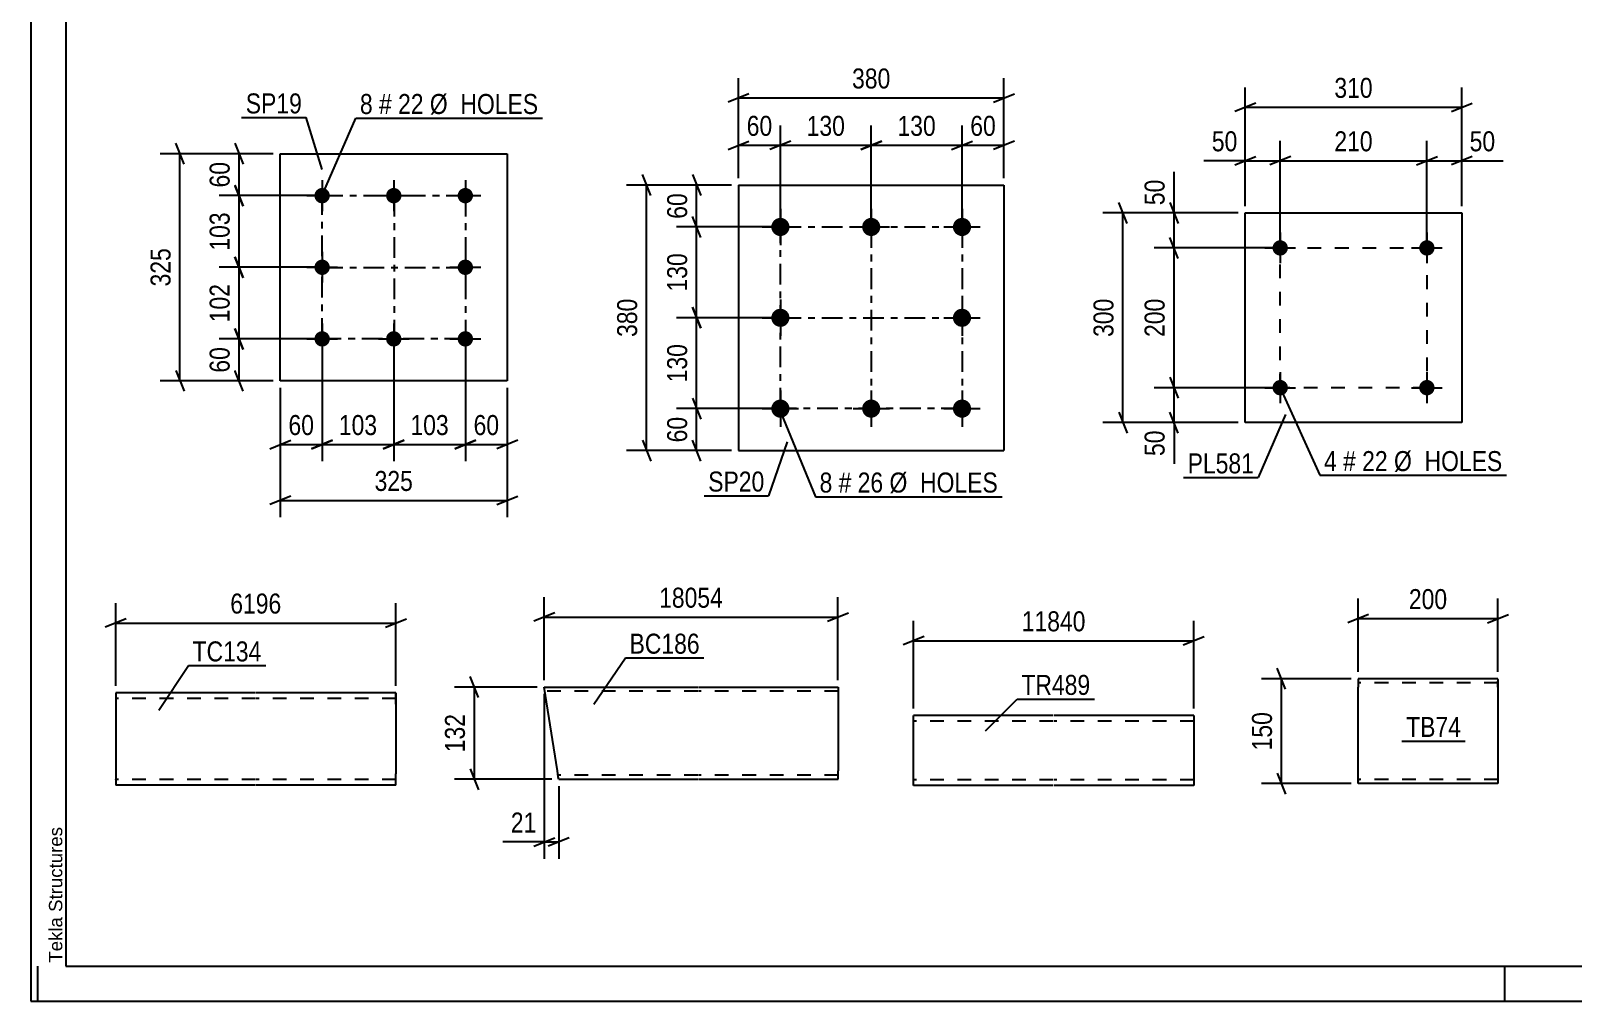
# Model space of a CAD drawing. Header units: millimetres. Extents: x 0 to 841, y 0 to 594.
# Drawn here: x 0 to 220.8, y 0 to 138.9 of the extents above; entities that cross this region are included whole.
import ezdxf

# ---------------------------------------------------------------- set-up
doc = ezdxf.new("R2010")
doc.units = ezdxf.units.MM
doc.linetypes.add('DXK_LINE_DOT2', pattern=[3.9198, 1.9599, -1.9599])
doc.linetypes.add('DXK_LINE_DOT3', pattern=[5.9187, 2.979, -0.9799, 0.9799, -0.9799])
doc.styles.add('Arial', font='ARIAL.TTF', dxfattribs={"height": 0.2})
doc.styles.add('Arial Narrow', font='ARIALN.TTF', dxfattribs={"height": 0.2})

# ---------------------------------------------------------------- blocks, each defined once
blk = doc.blocks.new('Unknown-318888822-1135')
at = {"color": 5, "linetype": 'Continuous'}
for p, q in [((0, 594), (0, 0)), ((5, 589), (5, 5)), ((1, 0), (1, 5)), ((5, 5), (836, 5)), ((211, 0), (211, 5)), ((0, 0), (841, 0))]:
    blk.add_line(p, q, dxfattribs=at)
at = {"color": 174, "linetype": 'Continuous', "style": 'Arial'}
blk.add_text('Tekla Structures', height=1.9102, rotation=90, dxfattribs=at).set_placement((4.5, 5.5))
blk = doc.blocks.new('Bolt-318888822-2642 - 2608')
at = {"linetype": 'Continuous'}
for points in [[(107.3, 112.1, -1), (107.3, 109.5, -1)], [(120.3, 112.1, -1), (120.3, 109.5, -1)], [(133.3, 112.1, -1), (133.3, 109.5, -1)], [(107.3, 99.1, -1), (107.3, 96.5, -1)], [(133.3, 99.1, -1), (133.3, 96.5, -1)], [(107.3, 86.1, -1), (107.3, 83.5, -1)], [(120.3, 86.1, -1), (120.3, 83.5, -1)], [(133.3, 86.1, -1), (133.3, 83.5, -1)]]:
    blk.add_hatch(color=1, dxfattribs=at).paths.add_polyline_path(points)
at = {"color": 1, "linetype": 'Continuous'}
for p, q in [((107.3, 113.4), (107.3, 108.2)), ((120.3, 113.4), (120.3, 108.2)), ((133.3, 113.4), (133.3, 108.2)), ((104.7, 110.8), (109.9, 110.8)), ((117.7, 110.8), (122.9, 110.8)), ((130.7, 110.8), (135.9, 110.8)), ((107.3, 100.4), (107.3, 95.2)), ((133.3, 100.4), (133.3, 95.2)), ((104.7, 97.8), (109.9, 97.8)), ((130.7, 97.8), (135.9, 97.8)), ((107.3, 87.4), (107.3, 82.2)), ((120.3, 87.4), (120.3, 82.2)), ((133.3, 87.4), (133.3, 82.2)), ((104.7, 84.8), (109.9, 84.8)), ((117.7, 84.8), (122.9, 84.8)), ((130.7, 84.8), (135.9, 84.8))]:
    blk.add_line(p, q, dxfattribs=at)
blk = doc.blocks.new('Part-318888822-2657 - 2608')
at = {"color": 2, "linetype": 'Continuous'}
for p, q in [((101.3, 116.8), (101.3, 78.8)), ((101.3, 116.8), (139.3, 116.8)), ((139.3, 116.8), (139.3, 78.8)), ((101.3, 78.8), (139.3, 78.8))]:
    blk.add_line(p, q, dxfattribs=at)
blk = doc.blocks.new('Part-318888822-2774 - 2759')
at = {"color": 2, "linetype": 'Continuous'}
for p, q in [((190.01, 46.14), (190.01, 44.94)), ((210.01, 46.14), (190.01, 46.14)), ((190.01, 31.88), (190.01, 44.94)), ((210.01, 46.04), (210.01, 46.14)), ((210.01, 46.04), (210.01, 44.94)), ((210.01, 44.94), (210.01, 31.14)), ((190.01, 31.23), (190.01, 31.88)), ((190.01, 31.14), (190.01, 31.23)), ((210.01, 31.14), (190.01, 31.14))]:
    blk.add_line(p, q, dxfattribs=at)
at = {"color": 7, "linetype": 'DXK_LINE_DOT2'}
for p, q in [((210.01, 45.54), (190.01, 45.54)), ((210.01, 44.94), (210.01, 45.78)), ((190.01, 31.88), (190.01, 31.49)), ((190.01, 31.74), (190.01, 31.78)), ((210.01, 31.74), (190.01, 31.74)), ((210.01, 31.74), (210.01, 31.78))]:
    blk.add_line(p, q, dxfattribs=at)
blk = doc.blocks.new('Part-318888822-22771 - 22770')
at = {"color": 2, "linetype": 'Continuous'}
for p, q in [((73.49, 44.96), (95.47, 44.96)), ((75.38, 32.96), (73.49, 44.96)), ((95.57, 44.96), (115.57, 44.96)), ((115.57, 44.96), (115.57, 44.87)), ((115.57, 44.87), (115.57, 44.22)), ((115.57, 44.22), (115.57, 32.96)), ((75.51, 32.11), (75.38, 32.96)), ((75.55, 31.85), (75.51, 32.11)), ((75.56, 31.76), (75.55, 31.85)), ((75.56, 31.76), (95.47, 31.76)), ((95.57, 31.76), (115.57, 31.76)), ((115.57, 31.76), (115.57, 32.96))]:
    blk.add_line(p, q, dxfattribs=at)
at = {"color": 7, "linetype": 'DXK_LINE_DOT2'}
for p, q in [((95.47, 44.36), (73.58, 44.36)), ((115.57, 44.36), (95.57, 44.36)), ((115.57, 44.61), (115.57, 44.22)), ((95.47, 32.36), (75.47, 32.36)), ((75.56, 31.76), (75.51, 32.11)), ((115.57, 32.36), (95.57, 32.36)), ((115.57, 31.85), (115.57, 32.11)), ((115.57, 31.76), (115.57, 31.85))]:
    blk.add_line(p, q, dxfattribs=at)
blk = doc.blocks.new('Bolt-318888822-2878 - 2844')
at = {"linetype": 'Continuous'}
for points in [[(41.7, 116.38, -1), (41.7, 114.18, -1)], [(51.95, 116.38, -1), (51.95, 114.18, -1)], [(62.2, 116.38, -1), (62.2, 114.18, -1)], [(41.7, 106.13, -1), (41.7, 103.93, -1)], [(62.2, 106.13, -1), (62.2, 103.93, -1)], [(41.7, 95.88, -1), (41.7, 93.68, -1)], [(51.95, 95.88, -1), (51.95, 93.68, -1)], [(62.2, 95.88, -1), (62.2, 93.68, -1)]]:
    blk.add_hatch(color=1, dxfattribs=at).paths.add_polyline_path(points)
at = {"color": 1, "linetype": 'Continuous'}
for p, q in [((41.7, 117.48), (41.7, 113.08)), ((51.95, 117.48), (51.95, 113.08)), ((62.2, 117.48), (62.2, 113.08)), ((39.5, 115.28), (43.9, 115.28)), ((49.75, 115.28), (54.15, 115.28)), ((60, 115.28), (64.4, 115.28)), ((41.7, 107.23), (41.7, 102.83)), ((62.2, 107.23), (62.2, 102.83)), ((39.5, 105.03), (43.9, 105.03)), ((60, 105.03), (64.4, 105.03)), ((41.7, 96.98), (41.7, 92.58)), ((51.95, 96.98), (51.95, 92.58)), ((62.2, 96.98), (62.2, 92.58)), ((39.5, 94.78), (43.9, 94.78)), ((49.75, 94.78), (54.15, 94.78)), ((60, 94.78), (64.4, 94.78))]:
    blk.add_line(p, q, dxfattribs=at)
blk = doc.blocks.new('Part-318888822-2883 - 2844')
at = {"color": 2, "linetype": 'Continuous'}
for p, q in [((35.7, 88.78), (35.7, 121.28)), ((35.7, 121.28), (68.2, 121.28)), ((68.2, 121.28), (68.2, 88.78)), ((68.2, 88.78), (35.7, 88.78))]:
    blk.add_line(p, q, dxfattribs=at)
blk = doc.blocks.new('Part-318888822-6897 - 6891')
at = {"color": 2, "linetype": 'Continuous'}
for p, q in [((146.37, 40.88), (126.37, 40.88)), ((126.37, 32.48), (126.37, 40.88)), ((166.47, 40.88), (146.47, 40.88)), ((166.47, 40.88), (166.47, 30.88)), ((126.37, 30.88), (126.37, 32.48)), ((146.37, 30.88), (126.37, 30.88)), ((166.47, 30.88), (146.47, 30.88))]:
    blk.add_line(p, q, dxfattribs=at)
at = {"color": 7, "linetype": 'DXK_LINE_DOT2'}
for p, q in [((146.37, 40.08), (126.37, 40.08)), ((166.47, 40.08), (146.47, 40.08)), ((126.37, 31), (126.37, 32.48)), ((126.37, 31.68), (126.37, 31.74)), ((146.37, 31.68), (126.37, 31.68)), ((166.47, 31.68), (146.47, 31.68)), ((166.47, 31.68), (166.47, 31.74))]:
    blk.add_line(p, q, dxfattribs=at)
blk = doc.blocks.new('Bolt-318888822-7282 - 7248')
at = {"linetype": 'Continuous'}
for points in [[(179.95, 107.8, -1), (177.75, 107.8, -1)], [(200.95, 107.8, -1), (198.75, 107.8, -1)]]:
    blk.add_hatch(color=1, dxfattribs=at).paths.add_polyline_path(points)
at = {"color": 1, "linetype": 'Continuous'}
for p, q in [((178.85, 110), (178.85, 105.6)), ((199.85, 110), (199.85, 105.6)), ((176.65, 107.8), (181.05, 107.8)), ((197.65, 107.8), (202.05, 107.8))]:
    blk.add_line(p, q, dxfattribs=at)
blk = doc.blocks.new('Bolt-318888822-7287 - 7248')
at = {"linetype": 'Continuous'}
for points in [[(179.95, 87.8, -1), (177.75, 87.8, -1)], [(200.95, 87.8, -1), (198.75, 87.8, -1)]]:
    blk.add_hatch(color=1, dxfattribs=at).paths.add_polyline_path(points)
at = {"color": 1, "linetype": 'Continuous'}
for p, q in [((178.85, 90), (178.85, 85.6)), ((199.85, 90), (199.85, 85.6)), ((176.65, 87.8), (181.05, 87.8)), ((197.65, 87.8), (202.05, 87.8))]:
    blk.add_line(p, q, dxfattribs=at)
blk = doc.blocks.new('Part-318888822-7292 - 7248')
at = {"color": 2, "linetype": 'Continuous'}
for p, q in [((173.85, 82.8), (173.85, 112.8)), ((173.85, 112.8), (204.85, 112.8)), ((204.85, 112.8), (204.85, 82.8)), ((204.85, 82.8), (173.85, 82.8))]:
    blk.add_line(p, q, dxfattribs=at)
blk = doc.blocks.new('Part-318888822-22336 - 22335')
at = {"color": 2, "linetype": 'Continuous'}
for p, q in [((32.16, 44.12), (12.16, 44.12)), ((12.16, 44.12), (12.16, 30.92)), ((52.26, 44.12), (32.26, 44.12)), ((52.26, 44.12), (52.26, 42.52)), ((52.26, 42.52), (52.26, 32.52)), ((32.16, 30.92), (12.16, 30.92)), ((52.26, 30.92), (32.26, 30.92)), ((52.26, 30.92), (52.26, 32.52))]:
    blk.add_line(p, q, dxfattribs=at)
at = {"color": 7, "linetype": 'DXK_LINE_DOT2'}
for p, q in [((32.16, 43.32), (12.16, 43.32)), ((52.26, 43.32), (32.26, 43.32)), ((52.26, 42.52), (52.26, 44)), ((12.16, 31.72), (12.16, 31.78)), ((32.16, 31.72), (12.16, 31.72)), ((52.26, 31.72), (32.26, 31.72)), ((52.26, 31.78), (52.26, 32.52)), ((52.26, 31.72), (52.26, 31.78)), ((52.26, 31.72), (52.26, 31.78))]:
    blk.add_line(p, q, dxfattribs=at)
blk = doc.blocks.new('Rectangle-318888822-2744 - 2608')
at = {"color": 1, "linetype": 'DXK_LINE_DOT3'}
blk.add_lwpolyline([(107.3, 110.8), (133.3, 110.8), (133.3, 84.8), (107.3, 84.8), (107.3, 110.8)], close=True, dxfattribs=at)
blk = doc.blocks.new('Rectangle-318888822-2970 - 2844')
at = {"color": 1, "linetype": 'DXK_LINE_DOT3'}
blk.add_lwpolyline([(41.7, 115.28), (62.2, 115.28), (62.2, 94.78), (41.7, 94.78), (41.7, 115.28)], close=True, dxfattribs=at)
blk = doc.blocks.new('Rectangle-318888822-7401 - 7248')
at = {"color": 1, "linetype": 'DXK_LINE_DOT2'}
blk.add_lwpolyline([(178.85, 107.8), (199.85, 107.8), (199.85, 87.8), (178.85, 87.8), (178.85, 107.8)], close=True, dxfattribs=at)
blk = doc.blocks.new('Line-318888822-2730 - 2608')
at = {"color": 1, "linetype": 'DXK_LINE_DOT3'}
blk.add_line((120.3, 110.8), (120.3, 84.8), dxfattribs=at)
blk = doc.blocks.new('Line-318888822-2956 - 2844')
at = {"color": 1, "linetype": 'DXK_LINE_DOT3'}
blk.add_line((52, 115.28), (52, 94.78), dxfattribs=at)
blk = doc.blocks.new('Line-318888822-2737 - 2608')
at = {"color": 1, "linetype": 'DXK_LINE_DOT3'}
blk.add_line((107.3, 97.8), (133.3, 97.8), dxfattribs=at)
blk = doc.blocks.new('Line-318888822-2963 - 2844')
at = {"color": 1, "linetype": 'DXK_LINE_DOT3'}
blk.add_line((41.7, 104.98), (62.2, 104.98), dxfattribs=at)
blk = doc.blocks.new('StraightDimension-318888822-2720 - 2608')
at = {"color": 7, "linetype": 'Continuous'}
for p, q in [((94.7, 118.3), (95.9, 115.3)), ((100.3, 116.8), (92.45, 116.8)), ((95.3, 110.8), (95.3, 116.8)), ((106.3, 110.8), (92.45, 110.8)), ((95.9, 109.3), (94.7, 112.3))]:
    blk.add_line(p, q, dxfattribs=at)
at = {"color": 0}
blk.add_wipeout([(94.55, 116.23), (90.35, 116.23), (90.35, 111.37), (94.55, 111.37)], dxfattribs=at)
at = {"color": 3, "style": 'Arial Narrow'}
blk.add_text('60', height=2.863, rotation=90.0002, dxfattribs=at).set_placement((93.95, 111.97))
blk = doc.blocks.new('StraightDimension-318888822-2659 - 2608')
at = {"color": 7, "linetype": 'Continuous'}
for p, q in [((101.3, 117.8), (101.3, 132.12)), ((139.3, 117.8), (139.3, 132.12)), ((102.8, 129.87), (99.8, 128.67)), ((101.3, 129.27), (139.3, 129.27)), ((137.8, 128.67), (140.8, 129.87))]:
    blk.add_line(p, q, dxfattribs=at)
at = {"color": 0}
blk.add_wipeout([(123.65, 130.02), (123.65, 134.22), (116.96, 134.22), (116.96, 130.02)], dxfattribs=at)
at = {"color": 3, "style": 'Arial Narrow'}
blk.add_text('380', height=2.863, dxfattribs=at).set_placement((117.56, 130.62))
blk = doc.blocks.new('StraightDimension-318888822-2674 - 2608')
at = {"color": 7, "linetype": 'Continuous'}
for p, q in [((101.3, 117.8), (101.3, 125.34)), ((107.3, 111.8), (107.3, 125.34)), ((99.8, 121.89), (102.8, 123.09)), ((101.3, 122.49), (107.3, 122.49)), ((108.8, 123.09), (105.8, 121.89))]:
    blk.add_line(p, q, dxfattribs=at)
at = {"color": 0}
blk.add_wipeout([(106.73, 123.24), (106.73, 127.44), (101.88, 127.44), (101.88, 123.24)], dxfattribs=at)
at = {"color": 3, "style": 'Arial Narrow'}
blk.add_text('60', height=2.863, dxfattribs=at).set_placement((102.48, 123.84))
blk = doc.blocks.new('StraightDimension-318888822-2684 - 2608')
at = {"color": 7, "linetype": 'Continuous'}
for p, q in [((133.3, 111.8), (133.3, 125.34)), ((139.3, 117.8), (139.3, 125.34)), ((131.8, 121.89), (134.8, 123.09)), ((133.3, 122.49), (139.3, 122.49)), ((140.8, 123.09), (137.8, 121.89))]:
    blk.add_line(p, q, dxfattribs=at)
at = {"color": 0}
blk.add_wipeout([(138.73, 123.24), (138.73, 127.44), (133.88, 127.44), (133.88, 123.24)], dxfattribs=at)
at = {"color": 3, "style": 'Arial Narrow'}
blk.add_text('60', height=2.863, dxfattribs=at).set_placement((134.48, 123.84))
blk = doc.blocks.new('StraightDimension-318888822-2695 - 2608')
at = {"color": 7, "linetype": 'Continuous'}
for p, q in [((88.74, 115.3), (87.54, 118.3)), ((100.3, 116.8), (85.29, 116.8)), ((88.14, 78.8), (88.14, 116.8)), ((87.54, 80.3), (88.74, 77.3)), ((100.3, 78.8), (85.29, 78.8))]:
    blk.add_line(p, q, dxfattribs=at)
at = {"color": 0}
blk.add_wipeout([(87.39, 101.14), (83.19, 101.14), (83.19, 94.46), (87.39, 94.46)], dxfattribs=at)
at = {"color": 3, "style": 'Arial Narrow'}
blk.add_text('380', height=2.863, rotation=90.0002, dxfattribs=at).set_placement((86.79, 95.06))
blk = doc.blocks.new('StraightDimension-318888822-2710 - 2608')
at = {"color": 7, "linetype": 'Continuous'}
for p, q in [((94.7, 86.3), (95.9, 83.3)), ((106.3, 84.8), (92.45, 84.8)), ((95.3, 78.8), (95.3, 84.8)), ((95.9, 77.3), (94.7, 80.3)), ((100.3, 78.8), (92.45, 78.8))]:
    blk.add_line(p, q, dxfattribs=at)
at = {"color": 0}
blk.add_wipeout([(94.55, 84.23), (90.35, 84.23), (90.35, 79.37), (94.55, 79.37)], dxfattribs=at)
at = {"color": 3, "style": 'Arial Narrow'}
blk.add_text('60', height=2.863, rotation=90.0002, dxfattribs=at).set_placement((93.95, 79.97))
blk = doc.blocks.new('StraightDimension-318888822-25481 - 2608')
at = {"color": 7, "linetype": 'Continuous'}
for p, q in [((107.3, 111.8), (107.3, 125.34)), ((120.3, 111.8), (120.3, 125.34)), ((108.8, 123.09), (105.8, 121.89)), ((107.3, 122.49), (120.3, 122.49)), ((118.8, 121.89), (121.8, 123.09))]:
    blk.add_line(p, q, dxfattribs=at)
at = {"color": 0}
blk.add_wipeout([(117.15, 123.24), (117.15, 127.44), (110.46, 127.44), (110.46, 123.24)], dxfattribs=at)
at = {"color": 3, "style": 'Arial Narrow'}
blk.add_text('130', height=2.863, dxfattribs=at).set_placement((111.06, 123.84))
blk = doc.blocks.new('StraightDimension-318888822-25483 - 2608')
at = {"color": 7, "linetype": 'Continuous'}
for p, q in [((120.3, 111.8), (120.3, 125.34)), ((133.3, 111.8), (133.3, 125.34)), ((121.8, 123.09), (118.8, 121.89)), ((120.3, 122.49), (133.3, 122.49)), ((131.8, 121.89), (134.8, 123.09))]:
    blk.add_line(p, q, dxfattribs=at)
at = {"color": 0}
blk.add_wipeout([(130.15, 123.24), (130.15, 127.44), (123.46, 127.44), (123.46, 123.24)], dxfattribs=at)
at = {"color": 3, "style": 'Arial Narrow'}
blk.add_text('130', height=2.863, dxfattribs=at).set_placement((124.06, 123.84))
blk = doc.blocks.new('StraightDimension-318888822-25503 - 2608')
at = {"color": 7, "linetype": 'Continuous'}
for p, q in [((106.3, 97.8), (92.45, 97.8)), ((95.9, 96.3), (94.7, 99.3)), ((95.3, 84.8), (95.3, 97.8)), ((94.7, 86.3), (95.9, 83.3)), ((106.3, 84.8), (92.45, 84.8))]:
    blk.add_line(p, q, dxfattribs=at)
at = {"color": 0}
blk.add_wipeout([(94.55, 94.64), (90.35, 94.64), (90.35, 87.96), (94.55, 87.96)], dxfattribs=at)
at = {"color": 3, "style": 'Arial Narrow'}
blk.add_text('130', height=2.863, rotation=90.0002, dxfattribs=at).set_placement((93.95, 88.56))
blk = doc.blocks.new('StraightDimension-318888822-25505 - 2608')
at = {"color": 7, "linetype": 'Continuous'}
for p, q in [((106.3, 110.8), (92.45, 110.8)), ((95.9, 109.3), (94.7, 112.3)), ((95.3, 97.8), (95.3, 110.8)), ((106.3, 97.8), (92.45, 97.8)), ((94.7, 99.3), (95.9, 96.3))]:
    blk.add_line(p, q, dxfattribs=at)
at = {"color": 0}
blk.add_wipeout([(94.55, 107.64), (90.35, 107.64), (90.35, 100.96), (94.55, 100.96)], dxfattribs=at)
at = {"color": 3, "style": 'Arial Narrow'}
blk.add_text('130', height=2.863, rotation=90.0002, dxfattribs=at).set_placement((93.95, 101.56))
blk = doc.blocks.new('StraightDimension-318888822-2776 - 2759')
at = {"color": 7, "linetype": 'Continuous'}
for p, q in [((190.01, 47.14), (190.01, 57.61)), ((210.01, 47.14), (210.01, 57.61)), ((191.51, 55.36), (188.51, 54.16)), ((208.51, 54.16), (211.51, 55.36)), ((190.01, 54.76), (210.01, 54.76))]:
    blk.add_line(p, q, dxfattribs=at)
at = {"color": 0}
blk.add_wipeout([(203.35, 55.51), (203.35, 59.71), (196.67, 59.71), (196.67, 55.51)], dxfattribs=at)
at = {"color": 3, "style": 'Arial Narrow'}
blk.add_text('200', height=2.863, dxfattribs=at).set_placement((197.27, 56.11))
blk = doc.blocks.new('StraightDimension-318888822-2787 - 2759')
at = {"color": 7, "linetype": 'Continuous'}
for p, q in [((179.62, 44.64), (178.42, 47.64)), ((189.01, 46.14), (176.17, 46.14)), ((179.02, 31.14), (179.02, 46.14)), ((189.01, 31.14), (176.17, 31.14)), ((178.42, 32.64), (179.62, 29.64))]:
    blk.add_line(p, q, dxfattribs=at)
at = {"color": 0}
blk.add_wipeout([(178.27, 41.98), (174.07, 41.98), (174.07, 35.29), (178.27, 35.29)], dxfattribs=at)
at = {"color": 3, "style": 'Arial Narrow'}
blk.add_text('150', height=2.863, rotation=90.0002, dxfattribs=at).set_placement((177.67, 35.89))
blk = doc.blocks.new('StraightDimension-318888822-22808 - 22770')
at = {"color": 7, "linetype": 'Continuous'}
for p, q in [((73.49, 43.96), (73.49, 20.38)), ((75.56, 30.76), (75.56, 20.38)), ((71.99, 22.18), (74.99, 23.38)), ((73.49, 22.78), (75.56, 22.78)), ((77.06, 23.38), (74.06, 22.18))]:
    blk.add_line(p, q, dxfattribs=at)
at = {"color": 0}
blk.add_wipeout([(72.97, 23.53), (72.97, 27.73), (68.11, 27.73), (68.11, 23.53)], dxfattribs=at)
at = {"color": 7, "linetype": 'Continuous'}
blk.add_line((73.49, 22.78), (67.58, 22.78), dxfattribs=at)
blk.add_line((73.49, 22.78), (67.58, 22.78), dxfattribs=at)
at = {"color": 3, "style": 'Arial Narrow'}
blk.add_text('21', height=2.863, dxfattribs=at).set_placement((68.71, 24.13))
blk = doc.blocks.new('StraightDimension-318888822-22779 - 22770')
at = {"color": 7, "linetype": 'Continuous'}
for p, q in [((64.09, 43.46), (62.89, 46.46)), ((72.49, 44.96), (60.64, 44.96)), ((63.49, 31.76), (63.49, 44.96)), ((62.89, 33.26), (64.09, 30.26)), ((74.56, 31.76), (60.64, 31.76))]:
    blk.add_line(p, q, dxfattribs=at)
at = {"color": 0}
blk.add_wipeout([(62.74, 41.7), (58.54, 41.7), (58.54, 35.02), (62.74, 35.02)], dxfattribs=at)
at = {"color": 3, "style": 'Arial Narrow'}
blk.add_text('132', height=2.863, rotation=90.0002, dxfattribs=at).set_placement((62.14, 35.62))
blk = doc.blocks.new('StraightDimension-318888822-22794 - 22770')
at = {"color": 7, "linetype": 'Continuous'}
for p, q in [((73.49, 45.96), (73.49, 57.81)), ((115.53, 45.96), (115.53, 57.81)), ((74.99, 55.56), (71.99, 54.36)), ((114.03, 54.36), (117.03, 55.56)), ((73.49, 54.96), (115.53, 54.96))]:
    blk.add_line(p, q, dxfattribs=at)
at = {"color": 0}
blk.add_wipeout([(99.68, 55.71), (99.68, 59.91), (89.34, 59.91), (89.34, 55.71)], dxfattribs=at)
at = {"color": 3, "style": 'Arial Narrow'}
blk.add_text('18054', height=2.863, dxfattribs=at).set_placement((89.94, 56.31))
blk = doc.blocks.new('StraightDimension-318888822-25593 - 2844')
at = {"color": 7, "linetype": 'Continuous'}
for p, q in [((29.21, 106.53), (30.41, 103.53)), ((40.7, 105.03), (26.96, 105.03)), ((29.81, 94.78), (29.81, 105.03)), ((30.41, 93.28), (29.21, 96.28)), ((40.7, 94.78), (26.96, 94.78))]:
    blk.add_line(p, q, dxfattribs=at)
at = {"color": 0}
blk.add_wipeout([(29.06, 103.25), (24.86, 103.25), (24.86, 96.56), (29.06, 96.56)], dxfattribs=at)
at = {"color": 3, "style": 'Arial Narrow'}
blk.add_text('102', height=2.863, rotation=90.0002, dxfattribs=at).set_placement((28.46, 97.16))
blk = doc.blocks.new('StraightDimension-318888822-25595 - 2844')
at = {"color": 7, "linetype": 'Continuous'}
for p, q in [((40.7, 115.28), (26.96, 115.28)), ((29.21, 116.78), (30.41, 113.78)), ((29.81, 105.03), (29.81, 115.28)), ((30.41, 103.53), (29.21, 106.53)), ((40.7, 105.03), (26.96, 105.03))]:
    blk.add_line(p, q, dxfattribs=at)
at = {"color": 0}
blk.add_wipeout([(29.06, 113.5), (24.86, 113.5), (24.86, 106.81), (29.06, 106.81)], dxfattribs=at)
at = {"color": 3, "style": 'Arial Narrow'}
blk.add_text('103', height=2.863, rotation=90.0002, dxfattribs=at).set_placement((28.46, 107.41))
blk = doc.blocks.new('StraightDimension-318888822-2885 - 2844')
at = {"color": 7, "linetype": 'Continuous'}
for p, q in [((21.95, 119.78), (20.75, 122.78)), ((34.7, 121.28), (18.5, 121.28)), ((21.35, 88.78), (21.35, 121.28)), ((34.7, 88.78), (18.5, 88.78)), ((20.75, 90.28), (21.95, 87.28))]:
    blk.add_line(p, q, dxfattribs=at)
at = {"color": 0}
blk.add_wipeout([(20.6, 108.37), (16.4, 108.37), (16.4, 101.69), (20.6, 101.69)], dxfattribs=at)
at = {"color": 3, "style": 'Arial Narrow'}
blk.add_text('325', height=2.863, rotation=90.0002, dxfattribs=at).set_placement((20, 102.29))
blk = doc.blocks.new('StraightDimension-318888822-2900 - 2844')
at = {"color": 7, "linetype": 'Continuous'}
for p, q in [((62.2, 93.78), (62.2, 77.27)), ((68.2, 87.78), (68.2, 77.27)), ((60.7, 79.07), (63.7, 80.27)), ((62.2, 79.67), (68.2, 79.67)), ((69.7, 80.27), (66.7, 79.07))]:
    blk.add_line(p, q, dxfattribs=at)
at = {"color": 0}
blk.add_wipeout([(67.63, 80.42), (67.63, 84.62), (62.78, 84.62), (62.78, 80.42)], dxfattribs=at)
at = {"color": 3, "style": 'Arial Narrow'}
blk.add_text('60', height=2.863, dxfattribs=at).set_placement((63.38, 81.02))
blk = doc.blocks.new('StraightDimension-318888822-2910 - 2844')
at = {"color": 7, "linetype": 'Continuous'}
for p, q in [((41.7, 93.78), (41.7, 77.27)), ((35.7, 87.78), (35.7, 77.27)), ((34.2, 79.07), (37.2, 80.27)), ((35.7, 79.67), (41.7, 79.67)), ((43.2, 80.27), (40.2, 79.07))]:
    blk.add_line(p, q, dxfattribs=at)
at = {"color": 0}
blk.add_wipeout([(41.13, 80.42), (41.13, 84.62), (36.28, 84.62), (36.28, 80.42)], dxfattribs=at)
at = {"color": 3, "style": 'Arial Narrow'}
blk.add_text('60', height=2.863, dxfattribs=at).set_placement((36.88, 81.02))
blk = doc.blocks.new('StraightDimension-318888822-2921 - 2844')
at = {"color": 7, "linetype": 'Continuous'}
for p, q in [((35.7, 87.78), (35.7, 69.27)), ((68.2, 87.78), (68.2, 69.27)), ((37.2, 72.27), (34.2, 71.07)), ((35.7, 71.67), (68.2, 71.67)), ((66.7, 71.07), (69.7, 72.27))]:
    blk.add_line(p, q, dxfattribs=at)
at = {"color": 0}
blk.add_wipeout([(55.3, 72.42), (55.3, 76.62), (48.61, 76.62), (48.61, 72.42)], dxfattribs=at)
at = {"color": 3, "style": 'Arial Narrow'}
blk.add_text('325', height=2.863, dxfattribs=at).set_placement((49.21, 73.02))
blk = doc.blocks.new('StraightDimension-318888822-2936 - 2844')
at = {"color": 7, "linetype": 'Continuous'}
for p, q in [((29.21, 122.78), (30.41, 119.78)), ((34.7, 121.28), (26.96, 121.28)), ((29.81, 115.28), (29.81, 121.28)), ((40.7, 115.28), (26.96, 115.28)), ((30.41, 113.78), (29.21, 116.78))]:
    blk.add_line(p, q, dxfattribs=at)
at = {"color": 0}
blk.add_wipeout([(29.06, 120.71), (24.86, 120.71), (24.86, 115.85), (29.06, 115.85)], dxfattribs=at)
at = {"color": 3, "style": 'Arial Narrow'}
blk.add_text('60', height=2.863, rotation=90.0002, dxfattribs=at).set_placement((28.46, 116.45))
blk = doc.blocks.new('StraightDimension-318888822-2946 - 2844')
at = {"color": 7, "linetype": 'Continuous'}
for p, q in [((29.21, 96.28), (30.41, 93.28)), ((40.7, 94.78), (26.96, 94.78)), ((29.81, 88.78), (29.81, 94.78)), ((34.7, 88.78), (26.96, 88.78)), ((30.41, 87.28), (29.21, 90.28))]:
    blk.add_line(p, q, dxfattribs=at)
at = {"color": 0}
blk.add_wipeout([(29.06, 94.21), (24.86, 94.21), (24.86, 89.35), (29.06, 89.35)], dxfattribs=at)
at = {"color": 3, "style": 'Arial Narrow'}
blk.add_text('60', height=2.863, rotation=90.0002, dxfattribs=at).set_placement((28.46, 89.95))
blk = doc.blocks.new('StraightDimension-318888822-25571 - 2844')
at = {"color": 7, "linetype": 'Continuous'}
for p, q in [((41.7, 93.78), (41.7, 77.27)), ((51.95, 93.78), (51.95, 77.27)), ((40.2, 79.07), (43.2, 80.27)), ((41.7, 79.67), (51.95, 79.67)), ((53.45, 80.27), (50.45, 79.07))]:
    blk.add_line(p, q, dxfattribs=at)
at = {"color": 0}
blk.add_wipeout([(50.17, 80.42), (50.17, 84.62), (43.49, 84.62), (43.49, 80.42)], dxfattribs=at)
at = {"color": 3, "style": 'Arial Narrow'}
blk.add_text('103', height=2.863, dxfattribs=at).set_placement((44.09, 81.02))
blk = doc.blocks.new('StraightDimension-318888822-25573 - 2844')
at = {"color": 7, "linetype": 'Continuous'}
for p, q in [((51.95, 93.78), (51.95, 77.27)), ((62.2, 93.78), (62.2, 77.27)), ((50.45, 79.07), (53.45, 80.27)), ((51.95, 79.67), (62.2, 79.67)), ((63.7, 80.27), (60.7, 79.07))]:
    blk.add_line(p, q, dxfattribs=at)
at = {"color": 0}
blk.add_wipeout([(60.42, 80.42), (60.42, 84.62), (53.74, 84.62), (53.74, 80.42)], dxfattribs=at)
at = {"color": 3, "style": 'Arial Narrow'}
blk.add_text('103', height=2.863, dxfattribs=at).set_placement((54.34, 81.02))
blk = doc.blocks.new('StraightDimension-318888822-6901 - 6891')
at = {"color": 7, "linetype": 'Continuous'}
for p, q in [((126.37, 41.88), (126.37, 54.43)), ((166.47, 41.88), (166.47, 54.43)), ((127.87, 52.18), (124.87, 50.98)), ((126.37, 51.58), (166.47, 51.58)), ((164.97, 50.98), (167.97, 52.18))]:
    blk.add_line(p, q, dxfattribs=at)
at = {"color": 0}
blk.add_wipeout([(151.59, 52.33), (151.59, 56.53), (141.25, 56.53), (141.25, 52.33)], dxfattribs=at)
at = {"color": 3, "style": 'Arial Narrow'}
blk.add_text('11840', height=2.863, dxfattribs=at).set_placement((141.85, 52.93))
blk = doc.blocks.new('StraightDimension-318888822-7294 - 7248')
at = {"color": 7, "linetype": 'Continuous'}
for p, q in [((172.85, 112.8), (160.8, 112.8)), ((163.05, 114.3), (164.25, 111.3)), ((163.65, 107.8), (163.65, 112.8)), ((164.25, 106.3), (163.05, 109.3)), ((177.85, 107.8), (160.8, 107.8))]:
    blk.add_line(p, q, dxfattribs=at)
at = {"color": 0}
blk.add_wipeout([(162.9, 118.18), (158.7, 118.18), (158.7, 113.32), (162.9, 113.32)], dxfattribs=at)
at = {"color": 7, "linetype": 'Continuous'}
blk.add_line((163.65, 112.8), (163.65, 118.71), dxfattribs=at)
blk.add_line((163.65, 112.8), (163.65, 118.71), dxfattribs=at)
at = {"color": 3, "style": 'Arial Narrow'}
blk.add_text('50', height=2.863, rotation=90.0002, dxfattribs=at).set_placement((162.3, 113.92))
blk = doc.blocks.new('StraightDimension-318888822-7337 - 7248')
at = {"color": 7, "linetype": 'Continuous'}
for p, q in [((172.85, 112.8), (153.48, 112.8)), ((156.93, 111.3), (155.73, 114.3)), ((156.33, 82.8), (156.33, 112.8)), ((155.73, 84.3), (156.93, 81.3)), ((172.85, 82.8), (153.48, 82.8))]:
    blk.add_line(p, q, dxfattribs=at)
at = {"color": 0}
blk.add_wipeout([(155.58, 101.14), (151.38, 101.14), (151.38, 94.46), (155.58, 94.46)], dxfattribs=at)
at = {"color": 3, "style": 'Arial Narrow'}
blk.add_text('300', height=2.863, rotation=90.0002, dxfattribs=at).set_placement((154.98, 95.06))
blk = doc.blocks.new('StraightDimension-318888822-7307 - 7248')
at = {"color": 7, "linetype": 'Continuous'}
for p, q in [((164.25, 106.3), (163.05, 109.3)), ((177.85, 107.8), (160.8, 107.8)), ((163.65, 87.8), (163.65, 107.8)), ((163.05, 89.3), (164.25, 86.3)), ((177.85, 87.8), (160.8, 87.8))]:
    blk.add_line(p, q, dxfattribs=at)
at = {"color": 0}
blk.add_wipeout([(162.9, 101.14), (158.7, 101.14), (158.7, 94.46), (162.9, 94.46)], dxfattribs=at)
at = {"color": 3, "style": 'Arial Narrow'}
blk.add_text('200', height=2.863, rotation=90.0002, dxfattribs=at).set_placement((162.3, 95.06))
blk = doc.blocks.new('StraightDimension-318888822-7323 - 7248')
at = {"color": 7, "linetype": 'Continuous'}
for p, q in [((163.05, 89.3), (164.25, 86.3)), ((177.85, 87.8), (160.8, 87.8)), ((163.65, 82.8), (163.65, 87.8)), ((164.25, 81.3), (163.05, 84.3)), ((172.85, 82.8), (160.8, 82.8))]:
    blk.add_line(p, q, dxfattribs=at)
at = {"color": 0}
blk.add_wipeout([(162.9, 82.27), (158.7, 82.27), (158.7, 77.42), (162.9, 77.42)], dxfattribs=at)
at = {"color": 7, "linetype": 'Continuous'}
blk.add_line((163.65, 82.8), (163.65, 76.89), dxfattribs=at)
blk.add_line((163.65, 82.8), (163.65, 76.89), dxfattribs=at)
at = {"color": 3, "style": 'Arial Narrow'}
blk.add_text('50', height=2.863, rotation=90.0002, dxfattribs=at).set_placement((162.3, 78.02))
blk = doc.blocks.new('StraightDimension-318888822-7348 - 7248')
at = {"color": 7, "linetype": 'Continuous'}
for p, q in [((173.85, 113.8), (173.85, 130.78)), ((204.85, 113.8), (204.85, 130.78)), ((175.35, 128.53), (172.35, 127.33)), ((203.35, 127.33), (206.35, 128.53)), ((173.85, 127.93), (204.85, 127.93))]:
    blk.add_line(p, q, dxfattribs=at)
at = {"color": 0}
blk.add_wipeout([(192.69, 128.68), (192.69, 132.88), (186, 132.88), (186, 128.68)], dxfattribs=at)
at = {"color": 3, "style": 'Arial Narrow'}
blk.add_text('310', height=2.863, dxfattribs=at).set_placement((186.6, 129.28))
blk = doc.blocks.new('StraightDimension-318888822-7359 - 7248')
at = {"color": 7, "linetype": 'Continuous'}
for p, q in [((173.85, 113.8), (173.85, 123.13)), ((178.85, 108.8), (178.85, 123.13)), ((172.35, 119.68), (175.35, 120.88)), ((173.85, 120.28), (178.85, 120.28)), ((180.35, 120.88), (177.35, 119.68))]:
    blk.add_line(p, q, dxfattribs=at)
at = {"color": 0}
blk.add_wipeout([(173.32, 121.03), (173.32, 125.23), (168.46, 125.23), (168.46, 121.03)], dxfattribs=at)
at = {"color": 7, "linetype": 'Continuous'}
blk.add_line((173.85, 120.28), (167.94, 120.28), dxfattribs=at)
blk.add_line((173.85, 120.28), (167.94, 120.28), dxfattribs=at)
at = {"color": 3, "style": 'Arial Narrow'}
blk.add_text('50', height=2.863, dxfattribs=at).set_placement((169.06, 121.63))
blk = doc.blocks.new('StraightDimension-318888822-7372 - 7248')
at = {"color": 7, "linetype": 'Continuous'}
for p, q in [((178.85, 108.8), (178.85, 123.13)), ((199.85, 108.8), (199.85, 123.13)), ((180.35, 120.88), (177.35, 119.68)), ((178.85, 120.28), (199.85, 120.28)), ((198.35, 119.68), (201.35, 120.88))]:
    blk.add_line(p, q, dxfattribs=at)
at = {"color": 0}
blk.add_wipeout([(192.69, 121.03), (192.69, 125.23), (186, 125.23), (186, 121.03)], dxfattribs=at)
at = {"color": 3, "style": 'Arial Narrow'}
blk.add_text('210', height=2.863, dxfattribs=at).set_placement((186.6, 121.63))
blk = doc.blocks.new('StraightDimension-318888822-7388 - 7248')
at = {"color": 7, "linetype": 'Continuous'}
for p, q in [((199.85, 108.8), (199.85, 123.13)), ((204.85, 113.8), (204.85, 123.13)), ((198.35, 119.68), (201.35, 120.88)), ((199.85, 120.28), (204.85, 120.28)), ((206.35, 120.88), (203.35, 119.68))]:
    blk.add_line(p, q, dxfattribs=at)
at = {"color": 0}
blk.add_wipeout([(210.23, 121.03), (210.23, 125.23), (205.37, 125.23), (205.37, 121.03)], dxfattribs=at)
at = {"color": 7, "linetype": 'Continuous'}
blk.add_line((204.85, 120.28), (210.75, 120.28), dxfattribs=at)
blk.add_line((204.85, 120.28), (210.75, 120.28), dxfattribs=at)
at = {"color": 3, "style": 'Arial Narrow'}
blk.add_text('50', height=2.863, dxfattribs=at).set_placement((205.97, 121.63))
blk = doc.blocks.new('StraightDimension-318888822-22518 - 22335')
at = {"color": 7, "linetype": 'Continuous'}
for p, q in [((12.16, 45.12), (12.16, 56.97)), ((52.26, 45.12), (52.26, 56.97)), ((13.66, 54.72), (10.66, 53.52)), ((12.16, 54.12), (52.26, 54.12)), ((50.76, 53.52), (53.76, 54.72))]:
    blk.add_line(p, q, dxfattribs=at)
at = {"color": 0}
blk.add_wipeout([(36.47, 54.87), (36.47, 59.07), (27.95, 59.07), (27.95, 54.87)], dxfattribs=at)
at = {"color": 3, "style": 'Arial Narrow'}
blk.add_text('6196', height=2.863, dxfattribs=at).set_placement((28.55, 55.47))
blk = doc.blocks.new('Mark-318888822-2638 - 2608')
at = {"color": 0}
blk.add_wipeout([(114.73, 72.79), (114.73, 75.79), (112.91, 75.79), (112.91, 72.79)], dxfattribs=at)
blk.add_wipeout([(114.73, 72.79), (114.73, 75.79), (112.91, 75.79), (112.91, 72.79)], dxfattribs=at)
at = {"color": 7, "linetype": 'Continuous'}
blk.add_line((107.07, 84.9), (112.31, 72.19), dxfattribs=at)
at = {"color": 0}
blk.add_wipeout([(117.46, 72.79), (117.46, 75.79), (115.63, 75.79), (115.63, 72.79)], dxfattribs=at)
blk.add_wipeout([(117.46, 72.79), (117.46, 75.79), (115.63, 75.79), (115.63, 72.79)], dxfattribs=at)
at = {"color": 3, "style": 'Arial Narrow'}
blk.add_text('8', height=2.86, dxfattribs=at).set_placement((112.91, 72.79))
at = {"color": 0}
blk.add_wipeout([(122.02, 72.79), (122.02, 75.79), (118.36, 75.79), (118.36, 72.79)], dxfattribs=at)
blk.add_wipeout([(122.02, 72.79), (122.02, 75.79), (118.36, 75.79), (118.36, 72.79)], dxfattribs=at)
at = {"color": 3, "style": 'Arial Narrow'}
blk.add_text('#', height=2.86, dxfattribs=at).set_placement((115.63, 72.79))
at = {"color": 0}
blk.add_wipeout([(138.45, 72.79), (138.45, 75.79), (122.92, 75.79), (122.92, 72.79)], dxfattribs=at)
blk.add_wipeout([(138.45, 72.79), (138.45, 75.79), (122.92, 75.79), (122.92, 72.79)], dxfattribs=at)
at = {"color": 7, "linetype": 'Continuous'}
blk.add_line((112.31, 72.19), (139.05, 72.19), dxfattribs=at)
at = {"color": 3, "style": 'Arial Narrow'}
for s, p in [('26', (118.36, 72.79)), ('Ø  HOLES', (122.92, 72.79))]:
    blk.add_text(s, height=2.863, dxfattribs=at).set_placement(p)
blk = doc.blocks.new('Mark-318888822-2653 - 2608')
at = {"color": 0}
blk.add_wipeout([(105.01, 72.93), (105.01, 75.93), (96.97, 75.93), (96.97, 72.93)], dxfattribs=at)
blk.add_wipeout([(105.01, 72.93), (105.01, 75.93), (96.97, 75.93), (96.97, 72.93)], dxfattribs=at)
at = {"color": 30, "linetype": 'Continuous'}
for p in [(108.29, 80.06), (96.37, 72.33)]:
    blk.add_line(p, (105.61, 72.33), dxfattribs=at)
at = {"color": 3, "style": 'Arial Narrow'}
blk.add_text('SP20', height=2.863, dxfattribs=at).set_placement((96.97, 72.93))
blk = doc.blocks.new('Mark-318888822-2772 - 2759')
at = {"color": 0}
blk.add_wipeout([(204.73, 37.81), (204.73, 40.81), (196.88, 40.81), (196.88, 37.81)], dxfattribs=at)
blk.add_wipeout([(204.73, 37.81), (204.73, 40.81), (196.88, 40.81), (196.88, 37.81)], dxfattribs=at)
at = {"color": 30, "linetype": 'Continuous'}
blk.add_line((196.28, 37.21), (205.33, 37.21), dxfattribs=at)
at = {"color": 3, "style": 'Arial Narrow'}
blk.add_text('TB74', height=2.863, dxfattribs=at).set_placement((196.88, 37.81))
blk = doc.blocks.new('Mark-318888822-22820 - 22770')
at = {"color": 0}
blk.add_wipeout([(95.76, 49.73), (95.76, 52.73), (85.71, 52.73), (85.71, 49.73)], dxfattribs=at)
blk.add_wipeout([(95.76, 49.73), (95.76, 52.73), (85.71, 52.73), (85.71, 49.73)], dxfattribs=at)
at = {"color": 30, "linetype": 'Continuous'}
for p, q in [((80.59, 42.49), (85.11, 49.13)), ((85.11, 49.13), (96.36, 49.13))]:
    blk.add_line(p, q, dxfattribs=at)
at = {"color": 3, "style": 'Arial Narrow'}
blk.add_text('BC186', height=2.863, dxfattribs=at).set_placement((85.71, 49.73))
blk = doc.blocks.new('Mark-318888822-2874 - 2844')
at = {"color": 0}
blk.add_wipeout([(48.94, 126.97), (48.94, 129.97), (47.11, 129.97), (47.11, 126.97)], dxfattribs=at)
blk.add_wipeout([(48.94, 126.97), (48.94, 129.97), (47.11, 129.97), (47.11, 126.97)], dxfattribs=at)
at = {"color": 7, "linetype": 'Continuous'}
blk.add_line((41.61, 115.09), (46.51, 126.37), dxfattribs=at)
at = {"color": 0}
blk.add_wipeout([(51.67, 126.97), (51.67, 129.97), (49.84, 129.97), (49.84, 126.97)], dxfattribs=at)
blk.add_wipeout([(51.67, 126.97), (51.67, 129.97), (49.84, 129.97), (49.84, 126.97)], dxfattribs=at)
at = {"color": 3, "style": 'Arial Narrow'}
blk.add_text('8', height=2.86, dxfattribs=at).set_placement((47.11, 126.97))
at = {"color": 0}
blk.add_wipeout([(56.22, 126.97), (56.22, 129.97), (52.57, 129.97), (52.57, 126.97)], dxfattribs=at)
blk.add_wipeout([(56.22, 126.97), (56.22, 129.97), (52.57, 129.97), (52.57, 126.97)], dxfattribs=at)
at = {"color": 3, "style": 'Arial Narrow'}
blk.add_text('#', height=2.86, dxfattribs=at).set_placement((49.84, 126.97))
at = {"color": 0}
blk.add_wipeout([(72.65, 126.97), (72.65, 129.97), (57.12, 129.97), (57.12, 126.97)], dxfattribs=at)
blk.add_wipeout([(72.65, 126.97), (72.65, 129.97), (57.12, 129.97), (57.12, 126.97)], dxfattribs=at)
at = {"color": 7, "linetype": 'Continuous'}
blk.add_line((46.51, 126.37), (73.25, 126.37), dxfattribs=at)
at = {"color": 3, "style": 'Arial Narrow'}
for s, p in [('22', (52.57, 126.97)), ('Ø  HOLES', (57.12, 126.97))]:
    blk.add_text(s, height=2.863, dxfattribs=at).set_placement(p)
blk = doc.blocks.new('Mark-318888822-2879 - 2844')
at = {"color": 0}
blk.add_wipeout([(38.81, 127.05), (38.81, 130.05), (30.77, 130.05), (30.77, 127.05)], dxfattribs=at)
blk.add_wipeout([(38.81, 127.05), (38.81, 130.05), (30.77, 130.05), (30.77, 127.05)], dxfattribs=at)
at = {"color": 30, "linetype": 'Continuous'}
for p in [(30.17, 126.45), (41.7, 119.03)]:
    blk.add_line(p, (39.41, 126.45), dxfattribs=at)
at = {"color": 3, "style": 'Arial Narrow'}
blk.add_text('SP19', height=2.863, dxfattribs=at).set_placement((30.77, 127.05))
blk = doc.blocks.new('Mark-318888822-6893 - 6891')
at = {"color": 0}
blk.add_wipeout([(151.66, 43.83), (151.66, 46.83), (141.8, 46.83), (141.8, 43.83)], dxfattribs=at)
blk.add_wipeout([(151.66, 43.83), (151.66, 46.83), (141.8, 46.83), (141.8, 43.83)], dxfattribs=at)
at = {"color": 30, "linetype": 'Continuous'}
for p, q in [((136.66, 38.68), (141.2, 43.23)), ((141.2, 43.23), (152.26, 43.23))]:
    blk.add_line(p, q, dxfattribs=at)
at = {"color": 3, "style": 'Arial Narrow'}
blk.add_text('TR489', height=2.863, dxfattribs=at).set_placement((141.8, 43.83))
blk = doc.blocks.new('MarkSet-318888822-7448 - 7248')
at = {"color": 0}
blk.add_wipeout([(186.95, 75.86), (186.95, 78.86), (185.12, 78.86), (185.12, 75.86)], dxfattribs=at)
blk.add_wipeout([(186.95, 75.86), (186.95, 78.86), (185.12, 78.86), (185.12, 75.86)], dxfattribs=at)
at = {"color": 7, "linetype": 'Continuous'}
blk.add_line((178.85, 87.8), (184.52, 75.26), dxfattribs=at)
at = {"color": 0}
blk.add_wipeout([(189.68, 75.86), (189.68, 78.86), (187.85, 78.86), (187.85, 75.86)], dxfattribs=at)
blk.add_wipeout([(189.68, 75.86), (189.68, 78.86), (187.85, 78.86), (187.85, 75.86)], dxfattribs=at)
at = {"color": 3, "style": 'Arial Narrow'}
blk.add_text('4', height=2.86, dxfattribs=at).set_placement((185.12, 75.86))
at = {"color": 0}
blk.add_wipeout([(194.24, 75.86), (194.24, 78.86), (190.58, 78.86), (190.58, 75.86)], dxfattribs=at)
blk.add_wipeout([(194.24, 75.86), (194.24, 78.86), (190.58, 78.86), (190.58, 75.86)], dxfattribs=at)
at = {"color": 3, "style": 'Arial Narrow'}
blk.add_text('#', height=2.86, dxfattribs=at).set_placement((187.85, 75.86))
at = {"color": 0}
blk.add_wipeout([(210.66, 75.86), (210.66, 78.86), (195.14, 78.86), (195.14, 75.86)], dxfattribs=at)
blk.add_wipeout([(210.66, 75.86), (210.66, 78.86), (195.14, 78.86), (195.14, 75.86)], dxfattribs=at)
at = {"color": 7, "linetype": 'Continuous'}
blk.add_line((184.52, 75.26), (211.26, 75.26), dxfattribs=at)
at = {"color": 3, "style": 'Arial Narrow'}
for s, p in [('22', (190.58, 75.86)), ('Ø  HOLES', (195.14, 75.86))]:
    blk.add_text(s, height=2.863, dxfattribs=at).set_placement(p)
blk = doc.blocks.new('Mark-318888822-7288 - 7248')
at = {"color": 0}
blk.add_wipeout([(175.1, 75.53), (175.1, 78.53), (165.6, 78.53), (165.6, 75.53)], dxfattribs=at)
blk.add_wipeout([(175.1, 75.53), (175.1, 78.53), (165.6, 78.53), (165.6, 75.53)], dxfattribs=at)
at = {"color": 30, "linetype": 'Continuous'}
for p in [(179.63, 83.95), (165, 74.93)]:
    blk.add_line(p, (175.7, 74.93), dxfattribs=at)
at = {"color": 3, "style": 'Arial Narrow'}
blk.add_text('PL581', height=2.863, dxfattribs=at).set_placement((165.6, 75.53))
blk = doc.blocks.new('Mark-318888822-22541 - 22335')
at = {"color": 0}
blk.add_wipeout([(33.02, 48.62), (33.02, 51.62), (23.15, 51.62), (23.15, 48.62)], dxfattribs=at)
blk.add_wipeout([(33.02, 48.62), (33.02, 51.62), (23.15, 51.62), (23.15, 48.62)], dxfattribs=at)
at = {"color": 30, "linetype": 'Continuous'}
for p, q in [((18.31, 41.66), (22.55, 48.02)), ((22.55, 48.02), (33.62, 48.02))]:
    blk.add_line(p, q, dxfattribs=at)
at = {"color": 3, "style": 'Arial Narrow'}
blk.add_text('TC134', height=2.863, dxfattribs=at).set_placement((23.15, 48.62))

msp = doc.modelspace()

# ---------------------------------------------------------------- block references
for name in ['Unknown-318888822-1135', 'Part-318888822-2883 - 2844', 'Bolt-318888822-2878 - 2844', 'Rectangle-318888822-2970 - 2844', 'Line-318888822-2956 - 2844', 'Part-318888822-2657 - 2608', 'Bolt-318888822-2642 - 2608', 'Part-318888822-7292 - 7248', 'Rectangle-318888822-2744 - 2608', 'Line-318888822-2730 - 2608', 'Bolt-318888822-7282 - 7248', 'Rectangle-318888822-7401 - 7248', 'Line-318888822-2963 - 2844', 'Line-318888822-2737 - 2608', 'Bolt-318888822-7287 - 7248', 'Part-318888822-22771 - 22770', 'Part-318888822-2774 - 2759', 'Part-318888822-22336 - 22335', 'Part-318888822-6897 - 6891']:
    msp.add_blockref(name, (0, 0))

# ---------------------------------------------------------------- next in the draw order: block references
for name in ['StraightDimension-318888822-2720 - 2608', 'StraightDimension-318888822-7294 - 7248', 'StraightDimension-318888822-25593 - 2844', 'StraightDimension-318888822-2900 - 2844', 'StraightDimension-318888822-2776 - 2759', 'StraightDimension-318888822-22518 - 22335', 'StraightDimension-318888822-6901 - 6891', 'StraightDimension-318888822-22808 - 22770', 'Mark-318888822-2772 - 2759']:
    msp.add_blockref(name, (0, 0))

# ---------------------------------------------------------------- next in the draw order: block references
for name in ['StraightDimension-318888822-2659 - 2608', 'StraightDimension-318888822-25595 - 2844', 'StraightDimension-318888822-7337 - 7248', 'Mark-318888822-22541 - 22335', 'StraightDimension-318888822-22779 - 22770', 'Mark-318888822-6893 - 6891', 'StraightDimension-318888822-2787 - 2759']:
    msp.add_blockref(name, (0, 0))

# ---------------------------------------------------------------- next in the draw order: block references
for name in ['StraightDimension-318888822-7348 - 7248', 'StraightDimension-318888822-2674 - 2608', 'StraightDimension-318888822-2684 - 2608', 'StraightDimension-318888822-2885 - 2844', 'StraightDimension-318888822-7307 - 7248', 'StraightDimension-318888822-22794 - 22770']:
    msp.add_blockref(name, (0, 0))

# ---------------------------------------------------------------- next in the draw order: block references
for name in ['StraightDimension-318888822-25481 - 2608', 'StraightDimension-318888822-7359 - 7248', 'StraightDimension-318888822-2936 - 2844', 'StraightDimension-318888822-2695 - 2608', 'StraightDimension-318888822-2910 - 2844', 'StraightDimension-318888822-7323 - 7248', 'Mark-318888822-22820 - 22770']:
    msp.add_blockref(name, (0, 0))

# ---------------------------------------------------------------- next in the draw order: block references
for name in ['Mark-318888822-2874 - 2844', 'StraightDimension-318888822-25483 - 2608', 'StraightDimension-318888822-7372 - 7248', 'StraightDimension-318888822-2921 - 2844', 'StraightDimension-318888822-2710 - 2608', 'MarkSet-318888822-7448 - 7248']:
    msp.add_blockref(name, (0, 0))

# ---------------------------------------------------------------- next in the draw order: block references
for name in ['Mark-318888822-2879 - 2844', 'StraightDimension-318888822-7388 - 7248', 'StraightDimension-318888822-25503 - 2608', 'StraightDimension-318888822-2946 - 2844', 'Mark-318888822-7288 - 7248']:
    msp.add_blockref(name, (0, 0))

# ---------------------------------------------------------------- next in the draw order: block references
for name in ['StraightDimension-318888822-25505 - 2608', 'StraightDimension-318888822-25571 - 2844', 'Mark-318888822-2638 - 2608']:
    msp.add_blockref(name, (0, 0))

# ---------------------------------------------------------------- next in the draw order: block references
for name in ['StraightDimension-318888822-25573 - 2844', 'Mark-318888822-2653 - 2608']:
    msp.add_blockref(name, (0, 0))

doc.saveas('drawing.dxf')
